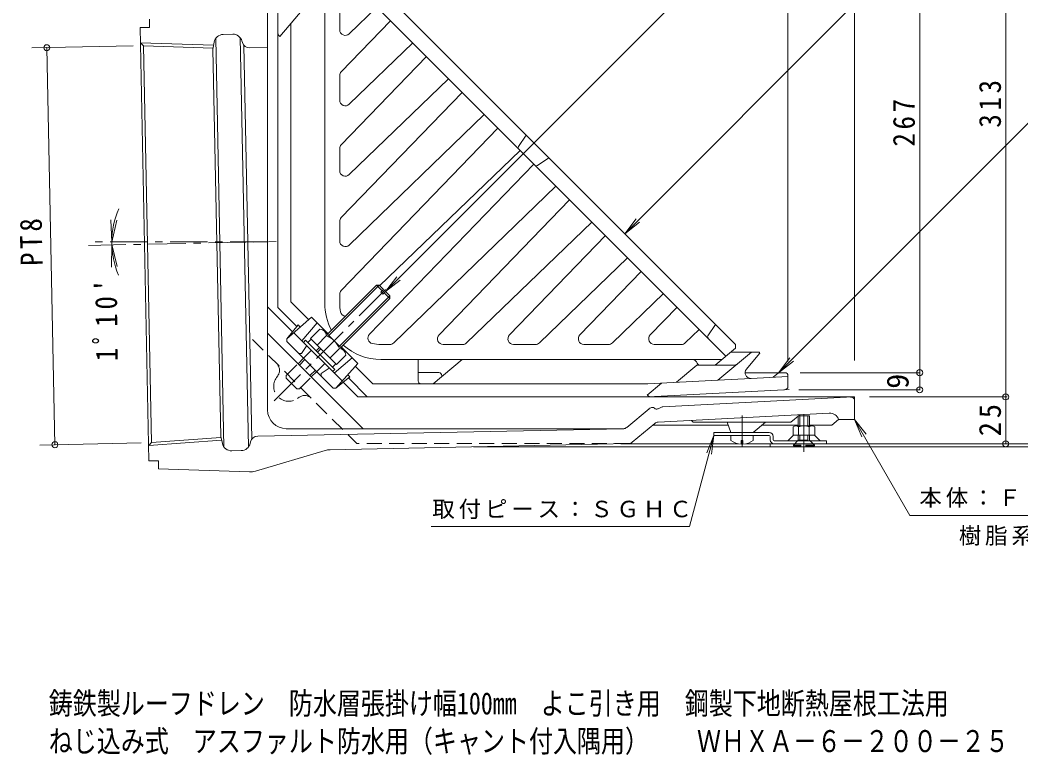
# Model space of a CAD drawing. Units: millimetres at full size, sheet at 1:4. Extents: x -507 to 522, y -549 to 542.
# Drawn here: x -361 to 173, y -549 to -158 of the extents above; entities that cross this region are included whole.
import ezdxf
from ezdxf.enums import TextEntityAlignment as Align

# ---------------------------------------------------------------- set-up
doc = ezdxf.new("R2010")
doc.units = ezdxf.units.MM
doc.header["$LTSCALE"] = 4
doc.header["$PDMODE"] = 32
doc.header["$PDSIZE"] = 3.2
for name, pattern in [('CHAIN1', [8, 5, -1, 1, -1]), ('DASHED1', [1.8, 1.2, -0.6]), ('DASHED2', [3, 2, -1]), ('DOUBLE_CHAIN2', [12.8, 9, -1, 0.6, -0.6, 0.6, -1])]:
    doc.linetypes.add(name, pattern=pattern)
for name, color, linetype, lineweight in [('0-0_通り芯', 4, 'Continuous', 9), ('0-1_躯体', 6, 'Continuous', 9), ('0-2_仕上', 3, 'Continuous', 9), ('0-4_その他', 7, 'Continuous', 9), ('0-5_寸法', 7, 'Continuous', 9), ('0-8', 2, 'Continuous', 9), ('0-A', 2, 'Continuous', 9), ('0-F', 7, 'CHAIN1', 9)]:
    doc.layers.add(name, color=color, linetype=linetype, lineweight=lineweight)
doc.layers.add('F-4_F-4ﾚｲﾔ', color=2, linetype='Continuous')
doc.styles.add('ＭＳ ゴシック', font='')
doc.styles.get('ＭＳ ゴシック').set_extended_font_data('MS Gothic')

msp = doc.modelspace()

# ---------------------------------------------------------------- linework, layer by layer
at = {"layer": '0-0_通り芯'}
for p, q in [((-229.106, -365.584), (-229.106, -152.653)), ((-292.112, -157.372), (-292.024, -161.704)), ((-297.023, -161.805), (-292.024, -161.704)), ((-297.023, -161.805), (-292.319, -392.757)), ((-247.652, -165.301), (-252.753, -165.405)), ((-296.856, -169.989), (-257.892, -171.206)), ((-296.856, -169.989), (-295.325, -171.514)), ((-257.563, -169.473), (-258.286, -173.287)), ((-256.766, -167.564), (-252.33, -385.364)), ((-243.775, -167.022), (-239.327, -385.377)), ((-242.746, -168.913), (-242.511, -169.728)), ((-295.325, -171.514), (-258.17, -172.675)), ((-241.688, -171.241), (-237.415, -381.077)), ((-238.587, -172.618), (-229.106, -172.425)), ((-229.106, -310.551), (-215.743, -323.915)), ((-229.106, -324.693), (-178.216, -375.584)), ((-188.851, -350.806), (-181.023, -358.634)), ((-181.023, -358.634), (82.894, -358.634)), ((-18.353, -363.94), (82.894, -358.634)), ((-37.611, -374.904), (-25.727, -364.932)), ((-21.549, -365.109), (-21.929, -365.129)), ((-20.864, -372.083), (70.415, -367.299)), ((-19.094, -364.125), (-20.809, -364.925)), ((49.894, -372.134), (54.675, -368.123)), ((-22.635, -372.781), (-34.629, -382.845)), ((-3.106, -371.151), (-2.106, -372.134)), ((49.894, -372.134), (-2.106, -372.134)), ((15.894, -372.134), (17.894, -377.634)), ((36.449, -372.134), (29.894, -377.634)), ((75.394, -370.634), (71.819, -373.634)), ((75.394, -370.634), (83.894, -370.634)), ((-39.479, -375.605), (-234.371, -379.575)), ((-39.176, -375.584), (-219.106, -375.584)), ((-23.652, -373.634), (16.44, -373.634)), ((17.894, -377.634), (29.894, -377.634)), ((34.661, -373.634), (53.894, -373.634)), ((59.894, -373.634), (71.819, -373.634)), ((-291.018, -382.987), (-253.941, -380.314)), ((-238.377, -383.445), (-238.175, -382.622)), ((-195.764, -386.79), (-36.496, -383.546)), ((-243.131, -387.255), (-248.232, -387.359)), ((-198.394, -387.198), (-235.561, -398.178)), ((-292.319, -392.757), (-287.32, -392.656)), ((-287.32, -392.656), (-287.231, -397.017)), ((-238.717, -398.582), (-287.231, -397.017))]:
    msp.add_line(p, q, dxfattribs=at)
at = {"layer": '0-0_通り芯', "linetype": 'CHAIN1'}
for p, q in [((-324.583, -277.891), (-224.543, -275.853)), ((-225.596, -360.76), (-165.135, -300.299)), ((23.894, -385.234), (23.894, -368.632))]:
    msp.add_line(p, q, dxfattribs=at)
at = {"layer": '0-0_通り芯', "linetype": 'DASHED2'}
for p, q in [((-237.106, -328.007), (-181.589, -383.525)), ((-223.624, -347.332), (-224.356, -348.378)), ((-212.169, -358.788), (-213.214, -359.52)), ((-36.194, -383.525), (-181.589, -383.525))]:
    msp.add_line(p, q, dxfattribs=at)
at = {"layer": '0-0_通り芯'}
for points in [[(-292.486, -384.574), (-291.018, -382.987), (-295.325, -171.513)], [(-253.204, -383.489), (-254.081, -379.708), (-258.286, -173.287)], [(82.894, -358.634), (83.894, -358.634), (83.894, -370.634)], [(-292.486, -384.574), (-292.403, -384.568), (-253.603, -381.771)]]:
    msp.add_lwpolyline(points, dxfattribs=at)
for centre, radius, start, end in [((-252.651, -170.404), 5, 91.16681, 169.27815), ((-247.55, -170.3), 5, 16.09823, 91.16681), ((-238.668, -168.618), 4, 196.09823, 271.16681), ((81.894, -360.689), 2, 0, 93), ((-219.106, -365.584), 10, 180, 270), ((-23.799, -367.23), 3, 90.0334, 130), ((-23.659, -365.22), 1, 33, 98.13945), ((-21.981, -364.131), 1, 213, 273), ((-21.654, -363.112), 2, 273, 295), ((-18.249, -365.938), 2, 93, 115), ((70.677, -372.292), 5, 19.36725, 93), ((-20.707, -375.079), 3, 93, 130), ((-39.54, -372.606), 3, 271.16681, 310), ((-248.334, -382.36), 5, 193.05547, 271.16681), ((-243.233, -382.256), 5, 271.16681, 346.23539), ((-234.29, -383.574), 4, 91.16681, 166.23539), ((-36.558, -380.547), 3, 271.16681, 310), ((-195.56, -396.788), 10, 91.16681, 106.45843), ((-238.394, -388.588), 10, 268.15142, 286.45843)]:
    msp.add_arc(centre, radius, start, end, dxfattribs=at)
at = {"layer": '0-0_通り芯', "linetype": 'DASHED2'}
for centre, radius, start, end in [((-227.72, -344.465), 5, 324.9998, 45), ((-217.803, -352.967), 8, 145.00031, 304.99994), ((-209.301, -362.884), 5, 45, 124.99977)]:
    msp.add_arc(centre, radius, start, end, dxfattribs=at)
at = {"layer": '0-1_躯体'}
for p, q in [((-223.644, -80.988), (-223.644, -310.905)), ((-216.643, -308.005), (-216.643, -159.45)), ((-222.942, -166.246), (-222.643, -166.601)), ((-216.643, -308.005), (-207.248, -317.401)), ((-223.644, -310.905), (-213.457, -321.092)), ((-205.753, -316.067), (-218.847, -327.747)), ((-202.696, -319.124), (-210.841, -328.683)), ((-205.753, -316.067), (-196.864, -324.957)), ((-212.824, -320.31), (-218.845, -327.746)), ((-215.084, -324.44), (-189.377, -350.147)), ((-212.824, -320.31), (-211.733, -321.401)), ((-218.847, -327.747), (-218.847, -329.162)), ((-218.847, -329.162), (-194.099, -353.91)), ((-189.793, -332.028), (-181.004, -340.816)), ((28.857, -334.73), (11.045, -349.676)), ((17.942, -334.73), (32.784, -334.73)), ((26.223, -343.827), (33.172, -335.545)), ((-184.061, -337.76), (-193.62, -345.904)), ((-181.004, -340.816), (-192.684, -353.91)), ((-148.822, -350.134), (-148.822, -338.704)), ((-125.412, -338.704), (-140.822, -351.634)), ((-185.247, -347.887), (-186.338, -346.796)), ((-182.338, -342.311), (-173.014, -351.634)), ((-137.713, -345.704), (-148.822, -345.704)), ((-0.142, -341.73), (-10.988, -350.83)), ((20.514, -341.73), (-0.142, -341.73)), ((46.856, -345.73), (25.521, -345.73)), ((43.356, -345.73), (40.492, -348.134)), ((-185.247, -347.887), (-192.682, -353.908)), ((-186.028, -348.52), (-175.914, -358.634)), ((-173.014, -351.634), (-26.328, -351.634)), ((-136.213, -347.767), (-136.213, -347.204)), ((-26.644, -357.659), (-19.006, -351.251)), ((11.045, -349.676), (-26.328, -351.634)), ((28.678, -348.752), (11.045, -349.676)), ((48.356, -347.72), (28.678, -348.752)), ((48.356, -347.223), (48.356, -353.729)), ((-192.684, -353.91), (-194.099, -353.91)), ((46.103, -354.848), (-26.145, -358.634)), ((47.852, -354.151), (48.356, -353.729)), ((-175.914, -358.634), (-26.145, -358.634)), ((-26.426, -357.842), (-26.644, -357.659))]:
    msp.add_line(p, q, dxfattribs=at)
at = {"layer": '0-1_躯体', "linetype": 'DOUBLE_CHAIN2'}
msp.add_line((46.081, -354.849), (48.953, -354.699), dxfattribs=at)
at = {"layer": '0-1_躯体'}
msp.add_lwpolyline([(-201.644, -125.046), (-201.644, -141.574), (-222.643, -166.601)], dxfattribs=at)
at = {"layer": '0-1_躯体', "linetype": 'DASHED2'}
for points in [[(-208.241, -331.283), (-211.069, -335.526), (-212.483, -335.526)], [(-196.22, -343.304), (-200.462, -346.132), (-200.463, -347.546)]]:
    msp.add_lwpolyline(points, dxfattribs=at)
at = {"layer": '0-1_躯体'}
for centre, radius, start, end in [((-220.643, -164.317), 3, 180, 220.00003), ((32.784, -335.23), 0.5, 319.99725, 90), ((19.786, -339.73), 2, 270, 309.99994), ((-137.713, -347.204), 1.5, 0, 90), ((28.521, -345.756), 3, 139.99994, 273), ((46.856, -347.23), 1.5, 0, 90), ((-147.322, -350.134), 1.5, 180, 270), ((45.924, -351.853), 3, 272.99916, 310.00003), ((-24.497, -355.544), 3, 229.99997, 273.00018)]:
    msp.add_arc(centre, radius, start, end, dxfattribs=at)
at = {"layer": '0-2_仕上'}
for p, q in [((-190.644, -119.704), (20.356, -330.704)), ((-198.644, -126.854), (-198.644, -308.704)), ((15.292, -336.953), (-196.893, -124.768)), ((-190.644, -148.55), (-190.644, -162.952)), ((-170.802, -150.859), (-185.56, -165.11)), ((-163.534, -158.127), (-189.802, -185.328)), ((-151.71, -169.951), (-185.56, -202.639)), ((-144.442, -177.219), (-189.802, -224.19)), ((-190.644, -187.412), (-190.644, -200.481)), ((-132.618, -189.043), (-185.56, -240.167)), ((-125.35, -196.311), (-189.802, -263.053)), ((-113.526, -208.135), (-185.56, -277.696)), ((-106.258, -215.403), (-189.802, -301.915)), ((-95.282, -225.226), (-91.154, -219.194)), ((-190.644, -226.274), (-190.644, -238.009)), ((-94.435, -227.227), (-169.418, -299.395)), ((-174.762, -325.203), (-87.166, -234.495)), ((-85.166, -235.342), (-79.133, -231.214)), ((-161.855, -329.862), (-75.343, -246.318)), ((-137.636, -325.62), (-68.074, -253.587)), ((-190.644, -265.137), (-190.644, -275.538)), ((-122.992, -329.862), (-56.251, -265.41)), ((-48.982, -272.679), (-100.107, -325.62)), ((-37.159, -284.502), (-84.13, -329.862)), ((-29.89, -291.771), (-62.578, -325.62)), ((-190.644, -303.999), (-190.644, -308.704)), ((-18.067, -303.594), (-45.268, -329.862)), ((-10.798, -310.863), (-25.05, -325.62)), ((5.622, -326.13), (9.75, -320.097)), ((1.025, -322.686), (-6.406, -329.862)), ((-163.939, -330.704), (-168.644, -330.704)), ((-125.076, -330.704), (-135.478, -330.704)), ((-86.214, -330.704), (-97.949, -330.704)), ((-47.352, -330.704), (-60.42, -330.704)), ((-8.49, -330.704), (-22.891, -330.704)), ((20.356, -332.704), (20.356, -330.704)), ((13.206, -338.704), (-168.644, -338.704))]:
    msp.add_line(p, q, dxfattribs=at)
msp.add_lwpolyline([(20.356, -332.704), (9.631, -341.704), (1.437, -341.704)], dxfattribs=at)
for centre, radius, start, end in [((-187.644, -162.952), 3, 180, 314.00029), ((-187.644, -187.412), 3, 135.99971, 180), ((-187.644, -200.481), 3, 180, 314.00029), ((-187.644, -226.274), 3, 135.99971, 180), ((-94.456, -225.791), 1, 145.62021, 225), ((-187.644, -238.009), 3, 180, 314.00029), ((-85.73, -234.517), 1, 225, 304.38058), ((-187.644, -265.137), 3, 135.99971, 180), ((-187.644, -275.538), 3, 180, 314.00029), ((-187.644, -303.999), 3, 135.99971, 180), ((-168.644, -308.704), 30, 180, 208.61565), ((-168.644, -308.704), 22, 180, 192.02945), ((-187.226, -312.664), 3, 192.02972, 263.74804), ((-172.604, -327.287), 3, 135.99997, 257.97021), ((-168.644, -308.704), 22, 257.97021, 270), ((-163.939, -327.704), 3, 270, 314.00029), ((-135.478, -327.704), 3, 135.99971, 270), ((-125.076, -327.704), 3, 270, 314.00029), ((-97.949, -327.704), 3, 135.99971, 270), ((-86.214, -327.704), 3, 270, 314.00029), ((-60.42, -327.704), 3, 135.99971, 270), ((-47.352, -327.704), 3, 270, 314.00029), ((-22.891, -327.704), 3, 135.99971, 270), ((-8.49, -327.704), 3, 270, 314.00029), ((6.448, -326.694), 1, 145.61942, 224.99799), ((-168.644, -308.704), 30, 227.93809, 270), ((-2.806, -341.704), 3, 19.47055, 90), ((1.437, -340.204), 1.5, 199.47055, 270), ((9.085, -340.204), 1.5, 270, 310.00003)]:
    msp.add_arc(centre, radius, start, end, dxfattribs=at)
at = {"layer": '0-4_その他'}
for p, q in [((83.894, 161.172), (83.894, -339.23)), ((48.356, 135.767), (48.356, -339.72)), ((164.481, -358.634), (164.481, -45.635)), ((118.595, -345.73), (118.595, -78.704)), ((-354.8, -172.648), (-300.825, -171.549)), ((-346.802, -172.485), (-342.492, -384.113)), ((-312.136, -276.223), (-312.66, -264.235)), ((-312.136, -276.223), (-309.539, -264.508)), ((-312.119, -277.48), (-312.398, -289.477)), ((-312.119, -277.48), (-309.284, -289.14)), ((118.876, -345.73), (54.856, -345.73)), ((118.595, -354.849), (118.595, -345.73)), ((118.876, -354.849), (54.081, -354.849)), ((165.157, -358.634), (91.894, -358.634)), ((164.481, -383.634), (164.481, -358.634)), ((-350.49, -384.276), (-296.515, -383.177))]:
    msp.add_line(p, q, dxfattribs=at)
msp.add_arc((-267.053, -276.216), 45.084, 156.63402, 202.7846, dxfattribs=at)
for p in [(-346.802, -172.485), (118.595, -345.73), (118.595, -354.849), (164.481, -358.634), (-342.492, -384.113), (164.481, -383.634)]:
    msp.add_point(p, dxfattribs=at)
at = {"layer": '0-5_寸法'}
for p, q in [((-166.294, -302.519), (255.357, 119.133)), ((-38.701, -271.646), (255.357, 22.413)), ((43.356, -345.73), (255.357, -133.729)), ((-38.701, -271.646), (-32.614, -263.713)), ((-38.701, -271.646), (-30.768, -265.558)), ((-166.294, -302.519), (-160.207, -294.586)), ((-166.294, -302.519), (-158.361, -296.431)), ((43.356, -345.73), (49.444, -337.796)), ((43.356, -345.73), (51.29, -339.642)), ((83.894, -370.634), (113.422, -421.779)), ((83.894, -370.634), (89.982, -378.568)), ((83.894, -370.634), (87.721, -379.873)), ((8.894, -379.235), (-4.112, -427.774)), ((8.894, -379.235), (5.067, -388.473)), ((8.894, -379.235), (7.589, -389.149)), ((113.422, -421.779), (233.443, -421.779)), ((-141.954, -427.774), (-4.112, -427.774))]:
    msp.add_line(p, q, dxfattribs=at)
at = {"layer": '0-8', "linetype": 'CHAIN1'}
msp.add_line((56.894, -367.905), (56.894, -388.034), dxfattribs=at)
at = {"layer": '0-8'}
for p, q in [((38.394, -377.634), (8.894, -377.634)), ((8.894, -379.235), (8.894, -377.634)), ((21.902, -383.634), (-40.814, -383.634)), ((38.394, -379.235), (8.894, -379.235)), ((25.886, -383.634), (238.894, -383.634)), ((38.894, -379.734), (38.894, -381.534)), ((38.894, -383.634), (38.894, -385.234)), ((40.494, -381.534), (40.494, -379.734)), ((40.994, -382.034), (65.557, -382.034)), ((51.231, -379.034), (48.231, -382.034)), ((51.581, -379.034), (62.206, -379.034)), ((62.557, -379.034), (65.557, -382.034)), ((65.557, -382.034), (68.894, -382.034)), ((68.894, -382.034), (68.894, -383.634)), ((238.894, -385.234), (-119.371, -385.234)), ((63.394, -385.234), (214.894, -385.234))]:
    msp.add_line(p, q, dxfattribs=at)
for centre, radius, start, end in [((38.394, -379.734), 2.1, 0, 90), ((38.394, -379.734), 0.5, 0, 90), ((40.994, -381.534), 2.1, 180, 270), ((40.994, -381.534), 0.5, 180, 270)]:
    msp.add_arc(centre, radius, start, end, dxfattribs=at)
at = {"layer": '0-A'}
for p, q in [((-196.452, -325.959), (-169.653, -299.16)), ((-168.062, -302.166), (-171.067, -299.16)), ((-167.355, -301.458), (-169.653, -299.16)), ((-168.769, -302.873), (-167.355, -301.458)), ((-167.708, -303.933), (-168.769, -302.873)), ((-167.708, -303.933), (-166.294, -302.519)), ((-163.996, -306.231), (-167.001, -303.226)), ((-163.996, -304.817), (-166.294, -302.519)), ((-190.795, -331.616), (-163.996, -304.817)), ((-190.088, -332.323), (-163.996, -306.231)), ((-163.996, -304.817), (-163.996, -306.231)), ((-201.187, -322.491), (-206.21, -327.515)), ((-198.819, -323.593), (-188.429, -333.982)), ((-209.958, -329.566), (-208.827, -328.434)), ((-193.27, -343.991), (-208.827, -328.434)), ((-207.554, -329.707), (-205.786, -327.939)), ((-192.351, -341.375), (-206.21, -327.515)), ((-197.716, -325.961), (-202.74, -330.985)), ((-203.223, -334.038), (-201.455, -332.271)), ((-202.516, -334.745), (-200.748, -332.978)), ((-190.797, -332.88), (-195.821, -337.904)), ((-212.853, -340.946), (-209.958, -338.051)), ((-212.146, -341.653), (-209.251, -338.758)), ((-194.543, -342.718), (-192.775, -340.95)), ((-187.327, -336.35), (-192.351, -341.375)), ((-206.489, -347.31), (-203.594, -344.415)), ((-205.782, -348.017), (-202.887, -345.122)), ((-194.402, -345.122), (-193.27, -343.991)), ((59.894, -368.715), (53.894, -368.715)), ((53.894, -374.034), (53.894, -368.715)), ((54.764, -374.034), (54.764, -368.715)), ((59.024, -374.034), (59.024, -368.715)), ((59.894, -374.034), (59.894, -368.715)), ((51.144, -374.525), (51.144, -379.034)), ((52.587, -374.034), (61.201, -374.034)), ((54.031, -374.525), (54.031, -379.034)), ((59.757, -374.525), (59.757, -379.034)), ((62.644, -374.525), (62.644, -379.034)), ((17.894, -381.835), (17.894, -379.235)), ((23.415, -381.835), (24.373, -381.835)), ((23.415, -383.823), (23.415, -381.835)), ((24.373, -383.823), (24.373, -381.835)), ((29.894, -381.835), (29.894, -379.235)), ((51.144, -379.034), (51.581, -379.034)), ((62.644, -379.034), (62.206, -379.034))]:
    msp.add_line(p, q, dxfattribs=at)
at = {"layer": '0-A', "linetype": 'DASHED2'}
for p, q in [((-209.958, -338.051), (-205.716, -333.808)), ((-219.124, -347.217), (-212.854, -340.946)), ((-202.887, -345.122), (-198.644, -340.879)), ((-212.053, -354.288), (-205.782, -348.017))]:
    msp.add_line(p, q, dxfattribs=at)
at = {"layer": '0-A', "linetype": 'DASHED1'}
for p, q in [((53.894, -381.765), (51.244, -384.415)), ((53.894, -379.034), (53.894, -381.765)), ((53.894, -381.765), (59.894, -381.765)), ((54.764, -381.765), (54.764, -379.034)), ((59.024, -381.765), (59.024, -379.034)), ((59.894, -379.034), (59.894, -381.765)), ((59.894, -381.765), (62.544, -384.415)), ((51.244, -384.715), (51.244, -384.415)), ((62.544, -384.715), (51.244, -384.715))]:
    msp.add_line(p, q, dxfattribs=at)
at = {"layer": '0-A'}
msp.add_lwpolyline([(-197.16, -325.252), (-171.067, -299.16), (-169.653, -299.16)], dxfattribs=at)
at = {"layer": '0-A', "linetype": 'DASHED2'}
msp.add_lwpolyline([(-219.151, -347.243), (-219.151, -348.658), (-213.494, -354.315), (-212.08, -354.315)], dxfattribs=at)
at = {"layer": '0-A', "linetype": 'DASHED1'}
msp.add_lwpolyline([(62.544, -384.715), (62.544, -384.415), (51.244, -384.415)], dxfattribs=at)
at = {"layer": '0-A'}
for centre, radius, start, end in [((-201.514, -326.288), 3.811, 4.92564, 85.07436), ((-203.397, -338.561), 13.822, 24.26926, 65.73074), ((-191.125, -336.677), 3.811, 4.92564, 85.07436), ((52.587, -376.402), 2.368, 52.44278, 127.55722), ((56.894, -382.632), 8.598, 70.548, 109.452), ((61.201, -376.402), 2.368, 52.44278, 127.55722), ((23.894, -373.835), 10, 233.13013, 267.25438), ((23.894, -373.835), 10, 272.74562, 306.86987)]:
    msp.add_arc(centre, radius, start, end, dxfattribs=at)
at = {"layer": '0-F'}
msp.add_line((-229.106, -275.946), (-324.623, -275.946), dxfattribs=at)

# ---------------------------------------------------------------- texts
at = {"layer": '0-4_その他', "color": 2, "style": 'ＭＳ ゴシック'}
msp.add_text('9', height=11.73, rotation=90, dxfattribs=at).set_placement((116.195, -354.29), align=Align.BOTTOM_LEFT)
at = {"layer": '0-4_その他', "color": 2, "char_height": 11.73, "attachment_point": 7, "style": 'ＭＳ ゴシック'}
for s, insert, rotation in [('\\T1.27;\\W0.9;313', (162.081, -215.134), 90), ('\\T1.27;\\W0.9;267', (116.195, -225.217), 90), ('\\T1.27;\\W0.9;PT8', (-348.835, -288.681), 91.167), ("\\T1.28;\\W0.9;1ﾟ10'", (-308.858, -339.62), 90.583), ('\\T1.27;\\W0.95;25', (162.081, -379.634), 90)]:
    msp.add_mtext(s, dxfattribs=dict(at, insert=insert, rotation=rotation))
at = {"layer": '0-5_寸法', "char_height": 8.798, "attachment_point": 7, "style": 'ＭＳ ゴシック'}
for s, insert in [('\\T1.17;本体：ＦＣ１５０', (118.433, -417.71)), ('\\T1.17;取付ピース：ＳＧＨＣ', (-141.296, -423.779)), ('\\T1.17;樹脂系塗装', (139.433, -437.958))]:
    msp.add_mtext(s, dxfattribs=dict(at, insert=insert))
at = {"layer": 'F-4_F-4ﾚｲﾔ', "style": 'ＭＳ ゴシック', "width": 0.8}
for s, p in [('鋳鉄製ルーフドレン\u3000防水層張掛け幅100mm\u3000よこ引き用\u3000鋼製下地断熱屋根工法用', (-345.753, -531.38)), ('ねじ込み式\u3000アスファルト防水用（キャント付入隅用）\u3000\u3000ＷＨＸＡ－６－２００－２５', (-345.735, -551.483))]:
    msp.add_text(s, height=11.73, dxfattribs=at).set_placement(p, align=Align.BOTTOM_LEFT)

doc.saveas('drawing.dxf')
